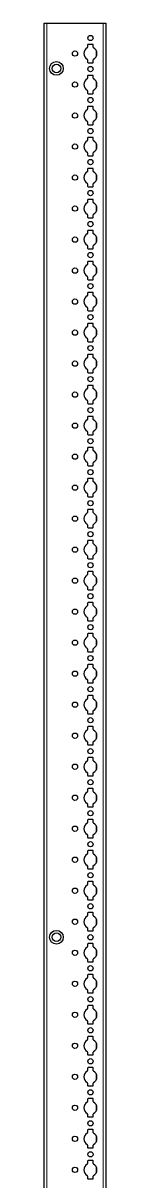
# Model space of a CAD drawing. Header units: millimetres. Extents: x -250 to 5625, y -2447 to 1592.
# Drawn here: x 4426 to 4475, y 159 to 1093 of the extents above; entities that cross this region are included whole.
import ezdxf

# ---------------------------------------------------------------- set-up
doc = ezdxf.new("R2010")
doc.units = ezdxf.units.MM

msp = doc.modelspace()

# ---------------------------------------------------------------- linework, layer by layer
at = {"color": 7, "linetype": 'Continuous', "lineweight": 25}
for p, q in [((4425.51, -1006.24), (4425.51, 1092.76)), ((4425.51, 1092.76), (4427.51, 1092.76)), ((4427.51, 1092.76), (4473.21, 1092.76)), ((4473.21, 1092.76), (4475.21, 1092.76)), ((4475.21, 1092.76), (4475.21, -1006.24)), ((4460.56, 1075.16), (4460.56, 1073.28)), ((4464.66, 1075.66), (4461.06, 1075.66)), ((4465.16, 1073.28), (4465.16, 1075.16)), ((4460.56, 1063.23), (4460.56, 1061.36)), ((4461.06, 1060.86), (4464.66, 1060.86)), ((4465.16, 1061.36), (4465.16, 1063.23)), ((4460.56, 1050.16), (4460.56, 1048.28)), ((4464.66, 1050.66), (4461.06, 1050.66)), ((4465.16, 1048.28), (4465.16, 1050.16)), ((4460.56, 1038.23), (4460.56, 1036.36)), ((4465.16, 1036.36), (4465.16, 1038.23)), ((4461.06, 1035.86), (4464.66, 1035.86)), ((4460.56, 1025.16), (4460.56, 1023.28)), ((4464.66, 1025.66), (4461.06, 1025.66)), ((4465.16, 1023.28), (4465.16, 1025.16)), ((4460.56, 1013.23), (4460.56, 1011.36)), ((4461.06, 1010.86), (4464.66, 1010.86)), ((4465.16, 1011.36), (4465.16, 1013.23)), ((4460.56, 1000.16), (4460.56, 998.28)), ((4464.66, 1000.66), (4461.06, 1000.66)), ((4465.16, 998.28), (4465.16, 1000.16)), ((4460.56, 988.23), (4460.56, 986.36)), ((4461.06, 985.86), (4464.66, 985.86)), ((4465.16, 986.36), (4465.16, 988.23)), ((4460.56, 975.16), (4460.56, 973.28)), ((4464.66, 975.66), (4461.06, 975.66)), ((4465.16, 973.28), (4465.16, 975.16)), ((4460.56, 963.23), (4460.56, 961.36)), ((4465.16, 961.36), (4465.16, 963.23)), ((4461.06, 960.86), (4464.66, 960.86)), ((4460.56, 950.16), (4460.56, 948.28)), ((4464.66, 950.66), (4461.06, 950.66)), ((4465.16, 948.28), (4465.16, 950.16)), ((4460.56, 938.23), (4460.56, 936.36)), ((4461.06, 935.86), (4464.66, 935.86)), ((4465.16, 936.36), (4465.16, 938.23)), ((4460.56, 925.16), (4460.56, 923.28)), ((4464.66, 925.66), (4461.06, 925.66)), ((4465.16, 923.28), (4465.16, 925.16)), ((4460.56, 913.23), (4460.56, 911.36)), ((4461.06, 910.86), (4464.66, 910.86)), ((4465.16, 911.36), (4465.16, 913.23)), ((4460.56, 900.16), (4460.56, 898.28)), ((4464.66, 900.66), (4461.06, 900.66)), ((4465.16, 898.28), (4465.16, 900.16)), ((4460.56, 888.23), (4460.56, 886.36)), ((4465.16, 886.36), (4465.16, 888.23)), ((4461.06, 885.86), (4464.66, 885.86)), ((4460.56, 875.16), (4460.56, 873.28)), ((4464.66, 875.66), (4461.06, 875.66)), ((4465.16, 873.28), (4465.16, 875.16)), ((4460.56, 863.23), (4460.56, 861.36)), ((4461.06, 860.86), (4464.66, 860.86)), ((4465.16, 861.36), (4465.16, 863.23)), ((4460.56, 850.16), (4460.56, 848.28)), ((4464.66, 850.66), (4461.06, 850.66)), ((4465.16, 848.28), (4465.16, 850.16)), ((4460.56, 838.23), (4460.56, 836.36)), ((4461.06, 835.86), (4464.66, 835.86)), ((4465.16, 836.36), (4465.16, 838.23)), ((4460.56, 825.16), (4460.56, 823.28)), ((4464.66, 825.66), (4461.06, 825.66)), ((4465.16, 823.28), (4465.16, 825.16)), ((4460.56, 813.23), (4460.56, 811.36)), ((4465.16, 811.36), (4465.16, 813.23)), ((4461.06, 810.86), (4464.66, 810.86)), ((4460.56, 800.16), (4460.56, 798.28)), ((4464.66, 800.66), (4461.06, 800.66)), ((4465.16, 798.28), (4465.16, 800.16)), ((4460.56, 788.23), (4460.56, 786.36)), ((4461.06, 785.86), (4464.66, 785.86)), ((4465.16, 786.36), (4465.16, 788.23)), ((4460.56, 775.16), (4460.56, 773.28)), ((4464.66, 775.66), (4461.06, 775.66)), ((4465.16, 773.28), (4465.16, 775.16)), ((4460.56, 763.23), (4460.56, 761.36)), ((4461.06, 760.86), (4464.66, 760.86)), ((4465.16, 761.36), (4465.16, 763.23)), ((4460.56, 750.16), (4460.56, 748.28)), ((4464.66, 750.66), (4461.06, 750.66)), ((4465.16, 748.28), (4465.16, 750.16)), ((4460.56, 738.23), (4460.56, 736.36)), ((4465.16, 736.36), (4465.16, 738.23)), ((4461.06, 735.86), (4464.66, 735.86)), ((4460.56, 725.16), (4460.56, 723.28)), ((4464.66, 725.66), (4461.06, 725.66)), ((4465.16, 723.28), (4465.16, 725.16)), ((4460.56, 713.23), (4460.56, 711.36)), ((4461.06, 710.86), (4464.66, 710.86)), ((4465.16, 711.36), (4465.16, 713.23)), ((4460.56, 700.16), (4460.56, 698.28)), ((4464.66, 700.66), (4461.06, 700.66)), ((4465.16, 698.28), (4465.16, 700.16)), ((4460.56, 688.23), (4460.56, 686.36)), ((4461.06, 685.86), (4464.66, 685.86)), ((4465.16, 686.36), (4465.16, 688.23)), ((4460.56, 675.16), (4460.56, 673.28)), ((4464.66, 675.66), (4461.06, 675.66)), ((4465.16, 673.28), (4465.16, 675.16)), ((4460.56, 663.23), (4460.56, 661.36)), ((4465.16, 661.36), (4465.16, 663.23)), ((4461.06, 660.86), (4464.66, 660.86)), ((4460.56, 650.16), (4460.56, 648.28)), ((4464.66, 650.66), (4461.06, 650.66)), ((4465.16, 648.28), (4465.16, 650.16)), ((4460.56, 638.23), (4460.56, 636.36)), ((4461.06, 635.86), (4464.66, 635.86)), ((4465.16, 636.36), (4465.16, 638.23)), ((4464.66, 625.66), (4461.06, 625.66)), ((4460.56, 625.16), (4460.56, 623.28)), ((4465.16, 623.28), (4465.16, 625.16)), ((4460.56, 613.23), (4460.56, 611.36)), ((4461.06, 610.86), (4464.66, 610.86)), ((4465.16, 611.36), (4465.16, 613.23)), ((4460.56, 600.16), (4460.56, 598.28)), ((4464.66, 600.66), (4461.06, 600.66)), ((4465.16, 598.28), (4465.16, 600.16)), ((4460.56, 588.23), (4460.56, 586.36)), ((4465.16, 586.36), (4465.16, 588.23)), ((4461.06, 585.86), (4464.66, 585.86)), ((4460.56, 575.16), (4460.56, 573.28)), ((4464.66, 575.66), (4461.06, 575.66)), ((4465.16, 573.28), (4465.16, 575.16)), ((4460.56, 563.23), (4460.56, 561.36)), ((4461.06, 560.86), (4464.66, 560.86)), ((4465.16, 561.36), (4465.16, 563.23)), ((4460.56, 550.16), (4460.56, 548.28)), ((4464.66, 550.66), (4461.06, 550.66)), ((4465.16, 548.28), (4465.16, 550.16)), ((4460.56, 538.23), (4460.56, 536.36)), ((4461.06, 535.86), (4464.66, 535.86)), ((4465.16, 536.36), (4465.16, 538.23)), ((4460.56, 525.16), (4460.56, 523.28)), ((4464.66, 525.66), (4461.06, 525.66)), ((4465.16, 523.28), (4465.16, 525.16)), ((4460.56, 513.23), (4460.56, 511.36)), ((4461.06, 510.86), (4464.66, 510.86)), ((4465.16, 511.36), (4465.16, 513.23)), ((4460.56, 500.16), (4460.56, 498.28)), ((4464.66, 500.66), (4461.06, 500.66)), ((4465.16, 498.28), (4465.16, 500.16)), ((4460.56, 488.23), (4460.56, 486.36)), ((4461.06, 485.86), (4464.66, 485.86)), ((4465.16, 486.36), (4465.16, 488.23)), ((4460.56, 475.16), (4460.56, 473.28)), ((4464.66, 475.66), (4461.06, 475.66)), ((4465.16, 473.28), (4465.16, 475.16)), ((4460.56, 463.23), (4460.56, 461.36)), ((4461.06, 460.86), (4464.66, 460.86)), ((4465.16, 461.36), (4465.16, 463.23)), ((4460.56, 450.16), (4460.56, 448.28)), ((4464.66, 450.66), (4461.06, 450.66)), ((4465.16, 448.28), (4465.16, 450.16)), ((4460.56, 438.23), (4460.56, 436.36)), ((4461.06, 435.86), (4464.66, 435.86)), ((4465.16, 436.36), (4465.16, 438.23)), ((4460.56, 425.16), (4460.56, 423.28)), ((4464.66, 425.66), (4461.06, 425.66)), ((4465.16, 423.28), (4465.16, 425.16)), ((4460.56, 413.23), (4460.56, 411.36)), ((4461.06, 410.86), (4464.66, 410.86)), ((4465.16, 411.36), (4465.16, 413.23)), ((4460.56, 400.16), (4460.56, 398.28)), ((4464.66, 400.66), (4461.06, 400.66)), ((4465.16, 398.28), (4465.16, 400.16)), ((4460.56, 388.23), (4460.56, 386.36)), ((4461.06, 385.86), (4464.66, 385.86)), ((4465.16, 386.36), (4465.16, 388.23)), ((4460.56, 375.16), (4460.56, 373.28)), ((4464.66, 375.66), (4461.06, 375.66)), ((4465.16, 373.28), (4465.16, 375.16)), ((4460.56, 363.23), (4460.56, 361.36)), ((4461.06, 360.86), (4464.66, 360.86)), ((4465.16, 361.36), (4465.16, 363.23)), ((4460.56, 350.16), (4460.56, 348.28)), ((4464.66, 350.66), (4461.06, 350.66)), ((4465.16, 348.28), (4465.16, 350.16)), ((4460.56, 338.23), (4460.56, 336.36)), ((4465.16, 336.36), (4465.16, 338.23)), ((4461.06, 335.86), (4464.66, 335.86)), ((4460.56, 325.16), (4460.56, 323.28)), ((4464.66, 325.66), (4461.06, 325.66)), ((4465.16, 323.28), (4465.16, 325.16)), ((4460.56, 313.23), (4460.56, 311.36)), ((4461.06, 310.86), (4464.66, 310.86)), ((4465.16, 311.36), (4465.16, 313.23)), ((4460.56, 300.16), (4460.56, 298.28)), ((4464.66, 300.66), (4461.06, 300.66)), ((4465.16, 298.28), (4465.16, 300.16)), ((4460.56, 288.23), (4460.56, 286.36)), ((4461.06, 285.86), (4464.66, 285.86)), ((4465.16, 286.36), (4465.16, 288.23)), ((4460.56, 275.16), (4460.56, 273.28)), ((4464.66, 275.66), (4461.06, 275.66)), ((4465.16, 273.28), (4465.16, 275.16)), ((4460.56, 263.23), (4460.56, 261.36)), ((4465.16, 261.36), (4465.16, 263.23)), ((4461.06, 260.86), (4464.66, 260.86)), ((4460.56, 250.16), (4460.56, 248.28)), ((4464.66, 250.66), (4461.06, 250.66)), ((4465.16, 248.28), (4465.16, 250.16)), ((4460.56, 238.23), (4460.56, 236.36)), ((4461.06, 235.86), (4464.66, 235.86)), ((4465.16, 236.36), (4465.16, 238.23)), ((4460.56, 225.16), (4460.56, 223.28)), ((4464.66, 225.66), (4461.06, 225.66)), ((4465.16, 223.28), (4465.16, 225.16)), ((4460.56, 213.23), (4460.56, 211.36)), ((4461.06, 210.86), (4464.66, 210.86)), ((4465.16, 211.36), (4465.16, 213.23)), ((4460.56, 200.16), (4460.56, 198.28)), ((4464.66, 200.66), (4461.06, 200.66)), ((4465.16, 198.28), (4465.16, 200.16)), ((4460.56, 188.23), (4460.56, 186.36)), ((4465.16, 186.36), (4465.16, 188.23)), ((4461.06, 185.86), (4464.66, 185.86)), ((4460.56, 175.16), (4460.56, 173.28)), ((4464.66, 175.66), (4461.06, 175.66)), ((4465.16, 173.28), (4465.16, 175.16)), ((4460.56, 163.23), (4460.56, 161.36)), ((4461.06, 160.86), (4464.66, 160.86)), ((4465.16, 161.36), (4465.16, 163.23))]:
    msp.add_line(p, q, dxfattribs=at)
at = {"color": 8, "linetype": 'Continuous', "lineweight": 18}
for p, q in [((4427.51, 1092.76), (4427.51, -1006.24)), ((4473.21, -1006.24), (4473.21, 1092.76)), ((4467.36, 1065.55), (4467.36, 1070.96)), ((4467.36, 1040.55), (4467.36, 1045.96)), ((4467.36, 1015.55), (4467.36, 1020.96)), ((4467.36, 990.55), (4467.36, 995.96)), ((4467.36, 965.55), (4467.36, 970.96)), ((4467.36, 940.55), (4467.36, 945.96)), ((4467.36, 915.55), (4467.36, 920.96)), ((4467.36, 890.55), (4467.36, 895.96)), ((4467.36, 865.55), (4467.36, 870.96)), ((4467.36, 840.55), (4467.36, 845.96)), ((4467.36, 815.55), (4467.36, 820.96)), ((4467.36, 790.55), (4467.36, 795.96)), ((4467.36, 765.55), (4467.36, 770.96)), ((4467.36, 740.55), (4467.36, 745.96)), ((4467.36, 715.55), (4467.36, 720.96)), ((4467.36, 690.55), (4467.36, 695.96)), ((4467.36, 665.55), (4467.36, 670.96)), ((4467.36, 640.55), (4467.36, 645.96)), ((4467.36, 615.55), (4467.36, 620.96)), ((4467.36, 590.55), (4467.36, 595.96)), ((4467.36, 565.55), (4467.36, 570.96)), ((4467.36, 540.55), (4467.36, 545.96)), ((4467.36, 515.55), (4467.36, 520.96)), ((4467.36, 490.55), (4467.36, 495.96)), ((4467.36, 465.55), (4467.36, 470.96)), ((4467.36, 440.55), (4467.36, 445.96)), ((4467.36, 415.55), (4467.36, 420.96)), ((4467.36, 390.55), (4467.36, 395.96)), ((4467.36, 365.55), (4467.36, 370.96)), ((4467.36, 340.55), (4467.36, 345.96)), ((4467.36, 315.55), (4467.36, 320.96)), ((4467.36, 290.55), (4467.36, 295.96)), ((4467.36, 265.55), (4467.36, 270.96)), ((4467.36, 240.55), (4467.36, 245.96)), ((4467.36, 215.55), (4467.36, 220.96)), ((4467.36, 190.55), (4467.36, 195.96)), ((4467.36, 165.55), (4467.36, 170.96))]:
    msp.add_line(p, q, dxfattribs=at)
at = {"color": 7, "linetype": 'Continuous', "lineweight": 25}
for centre, radius in [((4462.86, 1080.76), 2.12), ((4450.36, 1068.26), 2.12), ((4435.36, 1056.26), 5.5), ((4435.36, 1056.26), 3.5), ((4462.86, 1055.76), 2.12), ((4450.36, 1043.26), 2.12), ((4462.86, 1030.76), 2.12), ((4450.36, 1018.26), 2.12), ((4462.86, 1005.76), 2.12), ((4450.36, 993.26), 2.12), ((4462.86, 980.76), 2.12), ((4450.36, 968.26), 2.12), ((4462.86, 955.76), 2.12), ((4450.36, 943.26), 2.12), ((4462.86, 930.76), 2.12), ((4450.36, 918.26), 2.12), ((4462.86, 905.76), 2.12), ((4450.36, 893.26), 2.12), ((4462.86, 880.76), 2.12), ((4450.36, 868.26), 2.12), ((4462.86, 855.76), 2.12), ((4450.36, 843.26), 2.12), ((4462.86, 830.76), 2.12), ((4450.36, 818.26), 2.12), ((4462.86, 805.76), 2.12), ((4450.36, 793.26), 2.12), ((4462.86, 780.76), 2.12), ((4450.36, 768.26), 2.12), ((4462.86, 755.76), 2.12), ((4450.36, 743.26), 2.12), ((4462.86, 730.76), 2.12), ((4450.36, 718.26), 2.12), ((4462.86, 705.76), 2.12), ((4450.36, 693.26), 2.12), ((4462.86, 680.76), 2.12), ((4450.36, 668.26), 2.12), ((4462.86, 655.76), 2.12), ((4450.36, 643.26), 2.12), ((4462.86, 630.76), 2.12), ((4450.36, 618.26), 2.12), ((4462.86, 605.76), 2.12), ((4450.36, 593.26), 2.12), ((4462.86, 580.76), 2.12), ((4450.36, 568.26), 2.12), ((4462.86, 555.76), 2.12), ((4450.36, 543.26), 2.12), ((4462.86, 530.76), 2.12), ((4450.36, 518.26), 2.12), ((4462.86, 505.76), 2.12), ((4450.36, 493.26), 2.12), ((4462.86, 480.76), 2.12), ((4450.36, 468.26), 2.12), ((4462.86, 455.76), 2.12), ((4450.36, 443.26), 2.12), ((4462.86, 430.76), 2.12), ((4450.36, 418.26), 2.12), ((4462.86, 405.76), 2.12), ((4450.36, 393.26), 2.12), ((4462.86, 380.76), 2.12), ((4450.36, 368.26), 2.12), ((4435.36, 355.76), 5.5), ((4435.36, 355.76), 3.5), ((4462.86, 355.76), 2.12), ((4450.36, 343.26), 2.12), ((4462.86, 330.76), 2.12), ((4450.36, 318.26), 2.12), ((4462.86, 305.76), 2.12), ((4450.36, 293.26), 2.12), ((4462.86, 280.76), 2.12), ((4450.36, 268.26), 2.12), ((4462.86, 255.76), 2.12), ((4450.36, 243.26), 2.12), ((4462.86, 230.76), 2.12), ((4450.36, 218.26), 2.12), ((4462.86, 205.76), 2.12), ((4450.36, 193.26), 2.12), ((4462.86, 180.76), 2.12), ((4450.36, 168.26), 2.12)]:
    msp.add_circle(centre, radius, dxfattribs=at)
for centre, radius, start, end in [((4461.06, 1075.16), 0.5, 90, 180), ((4464.66, 1075.16), 0.5, 0, 90), ((4462.86, 1068.26), 5.25, 119.14074, 240.85926), ((4460.06, 1073.28), 0.5, 299.14074, 0), ((4465.66, 1073.28), 0.5, 180, 240.85926), ((4462.86, 1068.26), 5.25, 299.14074, 60.85926), ((4460.06, 1063.23), 0.5, 0, 60.85926), ((4461.06, 1061.36), 0.5, 180, 270), ((4464.66, 1061.36), 0.5, 270, 0), ((4465.66, 1063.23), 0.5, 119.14074, 180), ((4462.86, 1043.26), 5.25, 119.14074, 240.85926), ((4460.06, 1048.28), 0.5, 299.14074, 0), ((4461.06, 1050.16), 0.5, 90, 180), ((4464.66, 1050.16), 0.5, 0, 90), ((4465.66, 1048.28), 0.5, 180, 240.85926), ((4462.86, 1043.26), 5.25, 299.14074, 60.85926), ((4460.06, 1038.23), 0.5, 0, 60.85926), ((4461.06, 1036.36), 0.5, 180, 270), ((4464.66, 1036.36), 0.5, 270, 0), ((4465.66, 1038.23), 0.5, 119.14074, 180), ((4462.86, 1018.26), 5.25, 119.14074, 240.85926), ((4460.06, 1023.28), 0.5, 299.14074, 0), ((4461.06, 1025.16), 0.5, 90, 180), ((4464.66, 1025.16), 0.5, 0, 90), ((4465.66, 1023.28), 0.5, 180, 240.85926), ((4462.86, 1018.26), 5.25, 299.14074, 60.85926), ((4460.06, 1013.23), 0.5, 0, 60.85926), ((4461.06, 1011.36), 0.5, 180, 270), ((4464.66, 1011.36), 0.5, 270, 0), ((4465.66, 1013.23), 0.5, 119.14074, 180), ((4461.06, 1000.16), 0.5, 90, 180), ((4464.66, 1000.16), 0.5, 0, 90), ((4462.86, 993.26), 5.25, 119.14074, 240.85926), ((4460.06, 998.28), 0.5, 299.14074, 0), ((4465.66, 998.28), 0.5, 180, 240.85926), ((4462.86, 993.26), 5.25, 299.14074, 60.85926), ((4460.06, 988.23), 0.5, 0, 60.85926), ((4461.06, 986.36), 0.5, 180, 270), ((4464.66, 986.36), 0.5, 270, 0), ((4465.66, 988.23), 0.5, 119.14074, 180), ((4462.86, 968.26), 5.25, 119.14074, 240.85926), ((4460.06, 973.28), 0.5, 299.14074, 0), ((4461.06, 975.16), 0.5, 90, 180), ((4464.66, 975.16), 0.5, 0, 90), ((4465.66, 973.28), 0.5, 180, 240.85926), ((4462.86, 968.26), 5.25, 299.14074, 60.85926), ((4460.06, 963.23), 0.5, 0, 60.85926), ((4465.66, 963.23), 0.5, 119.14074, 180), ((4461.06, 961.36), 0.5, 180, 270), ((4464.66, 961.36), 0.5, 270, 0), ((4462.86, 943.26), 5.25, 119.14074, 240.85926), ((4460.06, 948.28), 0.5, 299.14074, 0), ((4461.06, 950.16), 0.5, 90, 180), ((4464.66, 950.16), 0.5, 0, 90), ((4465.66, 948.28), 0.5, 180, 240.85926), ((4462.86, 943.26), 5.25, 299.14074, 60.85926), ((4460.06, 938.23), 0.5, 0, 60.85926), ((4461.06, 936.36), 0.5, 180, 270), ((4464.66, 936.36), 0.5, 270, 0), ((4465.66, 938.23), 0.5, 119.14074, 180), ((4461.06, 925.16), 0.5, 90, 180), ((4464.66, 925.16), 0.5, 0, 90), ((4462.86, 918.26), 5.25, 119.14074, 240.85926), ((4460.06, 923.28), 0.5, 299.14074, 0), ((4465.66, 923.28), 0.5, 180, 240.85926), ((4462.86, 918.26), 5.25, 299.14074, 60.85926), ((4460.06, 913.23), 0.5, 0, 60.85926), ((4461.06, 911.36), 0.5, 180, 270), ((4464.66, 911.36), 0.5, 270, 0), ((4465.66, 913.23), 0.5, 119.14074, 180), ((4462.86, 893.26), 5.25, 119.14074, 240.85926), ((4460.06, 898.28), 0.5, 299.14074, 0), ((4461.06, 900.16), 0.5, 90, 180), ((4464.66, 900.16), 0.5, 0, 90), ((4465.66, 898.28), 0.5, 180, 240.85926), ((4462.86, 893.26), 5.25, 299.14074, 60.85926), ((4460.06, 888.23), 0.5, 0, 60.85926), ((4465.66, 888.23), 0.5, 119.14074, 180), ((4461.06, 886.36), 0.5, 180, 270), ((4464.66, 886.36), 0.5, 270, 0), ((4462.86, 868.26), 5.25, 119.14074, 240.85926), ((4460.06, 873.28), 0.5, 299.14074, 0), ((4461.06, 875.16), 0.5, 90, 180), ((4464.66, 875.16), 0.5, 0, 90), ((4465.66, 873.28), 0.5, 180, 240.85926), ((4462.86, 868.26), 5.25, 299.14074, 60.85926), ((4460.06, 863.23), 0.5, 0, 60.85926), ((4461.06, 861.36), 0.5, 180, 270), ((4464.66, 861.36), 0.5, 270, 0), ((4465.66, 863.23), 0.5, 119.14074, 180), ((4461.06, 850.16), 0.5, 90, 180), ((4464.66, 850.16), 0.5, 0, 90), ((4462.86, 843.26), 5.25, 119.14074, 240.85926), ((4460.06, 848.28), 0.5, 299.14074, 0), ((4465.66, 848.28), 0.5, 180, 240.85926), ((4462.86, 843.26), 5.25, 299.14074, 60.85926), ((4460.06, 838.23), 0.5, 0, 60.85926), ((4461.06, 836.36), 0.5, 180, 270), ((4464.66, 836.36), 0.5, 270, 0), ((4465.66, 838.23), 0.5, 119.14074, 180), ((4462.86, 818.26), 5.25, 119.14074, 240.85926), ((4460.06, 823.28), 0.5, 299.14074, 0), ((4461.06, 825.16), 0.5, 90, 180), ((4464.66, 825.16), 0.5, 0, 90), ((4465.66, 823.28), 0.5, 180, 240.85926), ((4462.86, 818.26), 5.25, 299.14074, 60.85926), ((4460.06, 813.23), 0.5, 0, 60.85926), ((4465.66, 813.23), 0.5, 119.14074, 180), ((4461.06, 811.36), 0.5, 180, 270), ((4464.66, 811.36), 0.5, 270, 0), ((4462.86, 793.26), 5.25, 119.14074, 240.85926), ((4460.06, 798.28), 0.5, 299.14074, 0), ((4461.06, 800.16), 0.5, 90, 180), ((4464.66, 800.16), 0.5, 0, 90), ((4465.66, 798.28), 0.5, 180, 240.85926), ((4462.86, 793.26), 5.25, 299.14074, 60.85926), ((4460.06, 788.23), 0.5, 0, 60.85926), ((4461.06, 786.36), 0.5, 180, 270), ((4464.66, 786.36), 0.5, 270, 0), ((4465.66, 788.23), 0.5, 119.14074, 180), ((4461.06, 775.16), 0.5, 90, 180), ((4464.66, 775.16), 0.5, 0, 90), ((4462.86, 768.26), 5.25, 119.14074, 240.85926), ((4460.06, 773.28), 0.5, 299.14074, 0), ((4465.66, 773.28), 0.5, 180, 240.85926), ((4462.86, 768.26), 5.25, 299.14074, 60.85926), ((4460.06, 763.23), 0.5, 0, 60.85926), ((4461.06, 761.36), 0.5, 180, 270), ((4464.66, 761.36), 0.5, 270, 0), ((4465.66, 763.23), 0.5, 119.14074, 180), ((4462.86, 743.26), 5.25, 119.14074, 240.85926), ((4460.06, 748.28), 0.5, 299.14074, 0), ((4461.06, 750.16), 0.5, 90, 180), ((4464.66, 750.16), 0.5, 0, 90), ((4465.66, 748.28), 0.5, 180, 240.85926), ((4462.86, 743.26), 5.25, 299.14074, 60.85926), ((4460.06, 738.23), 0.5, 0, 60.85926), ((4465.66, 738.23), 0.5, 119.14074, 180), ((4461.06, 736.36), 0.5, 180, 270), ((4464.66, 736.36), 0.5, 270, 0), ((4462.86, 718.26), 5.25, 119.14074, 240.85926), ((4460.06, 723.28), 0.5, 299.14074, 0), ((4461.06, 725.16), 0.5, 90, 180), ((4464.66, 725.16), 0.5, 0, 90), ((4465.66, 723.28), 0.5, 180, 240.85926), ((4462.86, 718.26), 5.25, 299.14074, 60.85926), ((4460.06, 713.23), 0.5, 0, 60.85926), ((4461.06, 711.36), 0.5, 180, 270), ((4464.66, 711.36), 0.5, 270, 0), ((4465.66, 713.23), 0.5, 119.14074, 180), ((4461.06, 700.16), 0.5, 90, 180), ((4464.66, 700.16), 0.5, 0, 90), ((4462.86, 693.26), 5.25, 119.14074, 240.85926), ((4460.06, 698.28), 0.5, 299.14074, 0), ((4465.66, 698.28), 0.5, 180, 240.85926), ((4462.86, 693.26), 5.25, 299.14074, 60.85926), ((4460.06, 688.23), 0.5, 0, 60.85926), ((4461.06, 686.36), 0.5, 180, 270), ((4464.66, 686.36), 0.5, 270, 0), ((4465.66, 688.23), 0.5, 119.14074, 180), ((4462.86, 668.26), 5.25, 119.14074, 240.85926), ((4460.06, 673.28), 0.5, 299.14074, 0), ((4461.06, 675.16), 0.5, 90, 180), ((4464.66, 675.16), 0.5, 0, 90), ((4465.66, 673.28), 0.5, 180, 240.85926), ((4462.86, 668.26), 5.25, 299.14074, 60.85926), ((4460.06, 663.23), 0.5, 0, 60.85926), ((4465.66, 663.23), 0.5, 119.14074, 180), ((4461.06, 661.36), 0.5, 180, 270), ((4464.66, 661.36), 0.5, 270, 0), ((4462.86, 643.26), 5.25, 119.14074, 240.85926), ((4460.06, 648.28), 0.5, 299.14074, 0), ((4461.06, 650.16), 0.5, 90, 180), ((4464.66, 650.16), 0.5, 0, 90), ((4465.66, 648.28), 0.5, 180, 240.85926), ((4462.86, 643.26), 5.25, 299.14074, 60.85926), ((4460.06, 638.23), 0.5, 0, 60.85926), ((4461.06, 636.36), 0.5, 180, 270), ((4464.66, 636.36), 0.5, 270, 0), ((4465.66, 638.23), 0.5, 119.14074, 180), ((4461.06, 625.16), 0.5, 90, 180), ((4464.66, 625.16), 0.5, 0, 90), ((4462.86, 618.26), 5.25, 119.14074, 240.85926), ((4460.06, 623.28), 0.5, 299.14074, 0), ((4465.66, 623.28), 0.5, 180, 240.85926), ((4462.86, 618.26), 5.25, 299.14074, 60.85926), ((4460.06, 613.23), 0.5, 0, 60.85926), ((4461.06, 611.36), 0.5, 180, 270), ((4464.66, 611.36), 0.5, 270, 0), ((4465.66, 613.23), 0.5, 119.14074, 180), ((4462.86, 593.26), 5.25, 119.14074, 240.85926), ((4460.06, 598.28), 0.5, 299.14074, 0), ((4461.06, 600.16), 0.5, 90, 180), ((4464.66, 600.16), 0.5, 0, 90), ((4465.66, 598.28), 0.5, 180, 240.85926), ((4462.86, 593.26), 5.25, 299.14074, 60.85926), ((4460.06, 588.23), 0.5, 0, 60.85926), ((4465.66, 588.23), 0.5, 119.14074, 180), ((4461.06, 586.36), 0.5, 180, 270), ((4464.66, 586.36), 0.5, 270, 0), ((4462.86, 568.26), 5.25, 119.14074, 240.85926), ((4460.06, 573.28), 0.5, 299.14074, 0), ((4461.06, 575.16), 0.5, 90, 180), ((4464.66, 575.16), 0.5, 0, 90), ((4465.66, 573.28), 0.5, 180, 240.85926), ((4462.86, 568.26), 5.25, 299.14074, 60.85926), ((4460.06, 563.23), 0.5, 0, 60.85926), ((4461.06, 561.36), 0.5, 180, 270), ((4464.66, 561.36), 0.5, 270, 0), ((4465.66, 563.23), 0.5, 119.14074, 180), ((4462.86, 543.26), 5.25, 119.14074, 240.85926), ((4460.06, 548.28), 0.5, 299.14074, 0), ((4461.06, 550.16), 0.5, 90, 180), ((4464.66, 550.16), 0.5, 0, 90), ((4465.66, 548.28), 0.5, 180, 240.85926), ((4462.86, 543.26), 5.25, 299.14074, 60.85926), ((4460.06, 538.23), 0.5, 0, 60.85926), ((4461.06, 536.36), 0.5, 180, 270), ((4464.66, 536.36), 0.5, 270, 0), ((4465.66, 538.23), 0.5, 119.14074, 180), ((4462.86, 518.26), 5.25, 119.14074, 240.85926), ((4460.06, 523.28), 0.5, 299.14074, 0), ((4461.06, 525.16), 0.5, 90, 180), ((4464.66, 525.16), 0.5, 0, 90), ((4465.66, 523.28), 0.5, 180, 240.85926), ((4462.86, 518.26), 5.25, 299.14074, 60.85926), ((4460.06, 513.23), 0.5, 0, 60.85926), ((4465.66, 513.23), 0.5, 119.14074, 180), ((4461.06, 511.36), 0.5, 180, 270), ((4464.66, 511.36), 0.5, 270, 0), ((4462.86, 493.26), 5.25, 119.14074, 240.85926), ((4460.06, 498.28), 0.5, 299.14074, 0), ((4461.06, 500.16), 0.5, 90, 180), ((4464.66, 500.16), 0.5, 0, 90), ((4465.66, 498.28), 0.5, 180, 240.85926), ((4462.86, 493.26), 5.25, 299.14074, 60.85926), ((4460.06, 488.23), 0.5, 0, 60.85926), ((4461.06, 486.36), 0.5, 180, 270), ((4464.66, 486.36), 0.5, 270, 0), ((4465.66, 488.23), 0.5, 119.14074, 180), ((4462.86, 468.26), 5.25, 119.14074, 240.85926), ((4460.06, 473.28), 0.5, 299.14074, 0), ((4461.06, 475.16), 0.5, 90, 180), ((4464.66, 475.16), 0.5, 0, 90), ((4465.66, 473.28), 0.5, 180, 240.85926), ((4462.86, 468.26), 5.25, 299.14074, 60.85926), ((4460.06, 463.23), 0.5, 0, 60.85926), ((4461.06, 461.36), 0.5, 180, 270), ((4464.66, 461.36), 0.5, 270, 0), ((4465.66, 463.23), 0.5, 119.14074, 180), ((4460.06, 448.28), 0.5, 299.14074, 0), ((4461.06, 450.16), 0.5, 90, 180), ((4464.66, 450.16), 0.5, 0, 90), ((4465.66, 448.28), 0.5, 180, 240.85926), ((4462.86, 443.26), 5.25, 119.14074, 240.85926), ((4462.86, 443.26), 5.25, 299.14074, 60.85926), ((4460.06, 438.23), 0.5, 0, 60.85926), ((4461.06, 436.36), 0.5, 180, 270), ((4464.66, 436.36), 0.5, 270, 0), ((4465.66, 438.23), 0.5, 119.14074, 180), ((4462.86, 418.26), 5.25, 119.14074, 240.85926), ((4460.06, 423.28), 0.5, 299.14074, 0), ((4461.06, 425.16), 0.5, 90, 180), ((4464.66, 425.16), 0.5, 0, 90), ((4465.66, 423.28), 0.5, 180, 240.85926), ((4462.86, 418.26), 5.25, 299.14074, 60.85926), ((4460.06, 413.23), 0.5, 0, 60.85926), ((4461.06, 411.36), 0.5, 180, 270), ((4464.66, 411.36), 0.5, 270, 0), ((4465.66, 413.23), 0.5, 119.14074, 180), ((4462.86, 393.26), 5.25, 119.14074, 240.85926), ((4460.06, 398.28), 0.5, 299.14074, 0), ((4461.06, 400.16), 0.5, 90, 180), ((4464.66, 400.16), 0.5, 0, 90), ((4465.66, 398.28), 0.5, 180, 240.85926), ((4462.86, 393.26), 5.25, 299.14074, 60.85926), ((4460.06, 388.23), 0.5, 0, 60.85926), ((4461.06, 386.36), 0.5, 180, 270), ((4464.66, 386.36), 0.5, 270, 0), ((4465.66, 388.23), 0.5, 119.14074, 180), ((4461.06, 375.16), 0.5, 90, 180), ((4464.66, 375.16), 0.5, 0, 90), ((4462.86, 368.26), 5.25, 119.14074, 240.85926), ((4460.06, 373.28), 0.5, 299.14074, 0), ((4465.66, 373.28), 0.5, 180, 240.85926), ((4462.86, 368.26), 5.25, 299.14074, 60.85926), ((4460.06, 363.23), 0.5, 0, 60.85926), ((4461.06, 361.36), 0.5, 180, 270), ((4464.66, 361.36), 0.5, 270, 0), ((4465.66, 363.23), 0.5, 119.14074, 180), ((4462.86, 343.26), 5.25, 119.14074, 240.85926), ((4460.06, 348.28), 0.5, 299.14074, 0), ((4461.06, 350.16), 0.5, 90, 180), ((4464.66, 350.16), 0.5, 0, 90), ((4465.66, 348.28), 0.5, 180, 240.85926), ((4462.86, 343.26), 5.25, 299.14074, 60.85926), ((4460.06, 338.23), 0.5, 0, 60.85926), ((4461.06, 336.36), 0.5, 180, 270), ((4464.66, 336.36), 0.5, 270, 0), ((4465.66, 338.23), 0.5, 119.14074, 180), ((4462.86, 318.26), 5.25, 119.14074, 240.85926), ((4460.06, 323.28), 0.5, 299.14074, 0), ((4461.06, 325.16), 0.5, 90, 180), ((4464.66, 325.16), 0.5, 0, 90), ((4465.66, 323.28), 0.5, 180, 240.85926), ((4462.86, 318.26), 5.25, 299.14074, 60.85926), ((4460.06, 313.23), 0.5, 0, 60.85926), ((4461.06, 311.36), 0.5, 180, 270), ((4464.66, 311.36), 0.5, 270, 0), ((4465.66, 313.23), 0.5, 119.14074, 180), ((4461.06, 300.16), 0.5, 90, 180), ((4464.66, 300.16), 0.5, 0, 90), ((4462.86, 293.26), 5.25, 119.14074, 240.85926), ((4460.06, 298.28), 0.5, 299.14074, 0), ((4465.66, 298.28), 0.5, 180, 240.85926), ((4462.86, 293.26), 5.25, 299.14074, 60.85926), ((4460.06, 288.23), 0.5, 0, 60.85926), ((4461.06, 286.36), 0.5, 180, 270), ((4464.66, 286.36), 0.5, 270, 0), ((4465.66, 288.23), 0.5, 119.14074, 180), ((4462.86, 268.26), 5.25, 119.14074, 240.85926), ((4460.06, 273.28), 0.5, 299.14074, 0), ((4461.06, 275.16), 0.5, 90, 180), ((4464.66, 275.16), 0.5, 0, 90), ((4465.66, 273.28), 0.5, 180, 240.85926), ((4462.86, 268.26), 5.25, 299.14074, 60.85926), ((4460.06, 263.23), 0.5, 0, 60.85926), ((4461.06, 261.36), 0.5, 180, 270), ((4464.66, 261.36), 0.5, 270, 0), ((4465.66, 263.23), 0.5, 119.14074, 180), ((4462.86, 243.26), 5.25, 119.14074, 240.85926), ((4460.06, 248.28), 0.5, 299.14074, 0), ((4461.06, 250.16), 0.5, 90, 180), ((4464.66, 250.16), 0.5, 0, 90), ((4465.66, 248.28), 0.5, 180, 240.85926), ((4462.86, 243.26), 5.25, 299.14074, 60.85926), ((4460.06, 238.23), 0.5, 0, 60.85926), ((4461.06, 236.36), 0.5, 180, 270), ((4464.66, 236.36), 0.5, 270, 0), ((4465.66, 238.23), 0.5, 119.14074, 180), ((4461.06, 225.16), 0.5, 90, 180), ((4464.66, 225.16), 0.5, 0, 90), ((4462.86, 218.26), 5.25, 119.14074, 240.85926), ((4460.06, 223.28), 0.5, 299.14074, 0), ((4465.66, 223.28), 0.5, 180, 240.85926), ((4462.86, 218.26), 5.25, 299.14074, 60.85926), ((4460.06, 213.23), 0.5, 0, 60.85926), ((4461.06, 211.36), 0.5, 180, 270), ((4464.66, 211.36), 0.5, 270, 0), ((4465.66, 213.23), 0.5, 119.14074, 180), ((4462.86, 193.26), 5.25, 119.14074, 240.85926), ((4460.06, 198.28), 0.5, 299.14074, 0), ((4461.06, 200.16), 0.5, 90, 180), ((4464.66, 200.16), 0.5, 0, 90), ((4465.66, 198.28), 0.5, 180, 240.85926), ((4462.86, 193.26), 5.25, 299.14074, 60.85926), ((4460.06, 188.23), 0.5, 0, 60.85926), ((4465.66, 188.23), 0.5, 119.14074, 180), ((4461.06, 186.36), 0.5, 180, 270), ((4464.66, 186.36), 0.5, 270, 0), ((4462.86, 168.26), 5.25, 119.14074, 240.85926), ((4460.06, 173.28), 0.5, 299.14074, 0), ((4461.06, 175.16), 0.5, 90, 180), ((4464.66, 175.16), 0.5, 0, 90), ((4465.66, 173.28), 0.5, 180, 240.85926), ((4462.86, 168.26), 5.25, 299.14074, 60.85926), ((4460.06, 163.23), 0.5, 0, 60.85926), ((4461.06, 161.36), 0.5, 180, 270), ((4464.66, 161.36), 0.5, 270, 0), ((4465.66, 163.23), 0.5, 119.14074, 180)]:
    msp.add_arc(centre, radius, start, end, dxfattribs=at)

doc.saveas('drawing.dxf')
